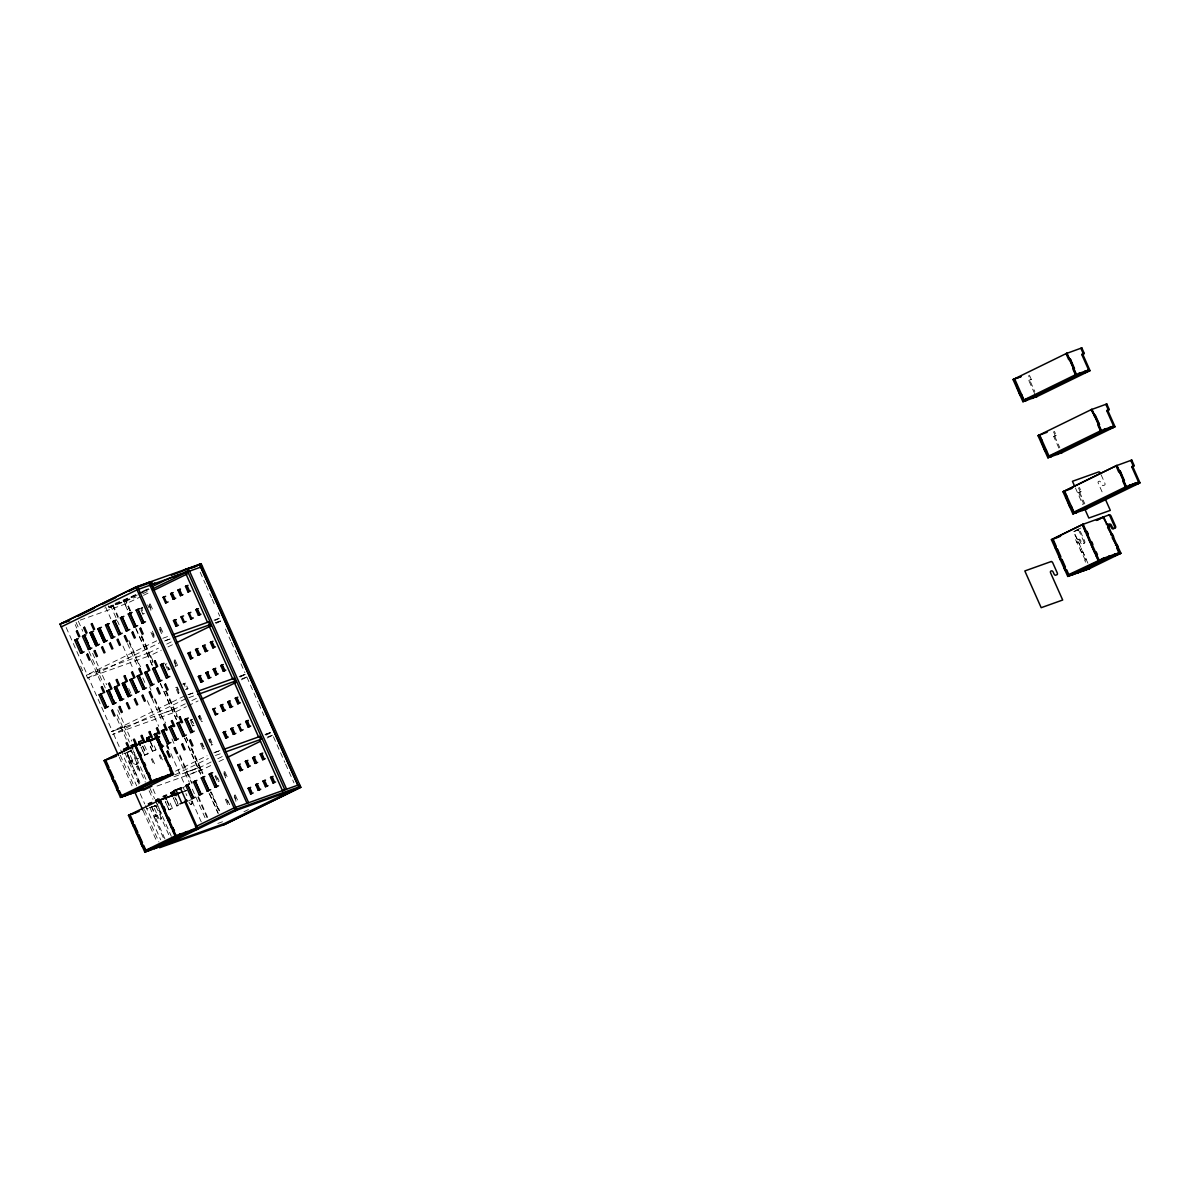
<?xml version="1.0" encoding="UTF-8"?>
<svg xmlns="http://www.w3.org/2000/svg" width="1200" height="1200" viewBox="0 0 1200 1200"><rect width="100%" height="100%" fill="white"/><g stroke="black" fill="none" stroke-linecap="round" stroke-linejoin="round"><path stroke-width="0.75" stroke-dasharray="5 3.75" d="M130.455 610.41L125.94 600.27L110.76 605.985L119.145 624.825M108.285 605.85L109.11 607.71L140.625 592.305M142.29 591.495L148.92 588.255M115.065 603.435L136.875 594.33M138.54 593.52L148.485 588.66M135.675 595.545L123.675 601.38L127.485 609.945M142.41 592.26L149.145 588.96M137.31 594.96L125.415 600.765L104.76 608.13M138.885 594.18L149.1 589.2M109.11 607.71L136.05 597.015M142.68 593.775L149.325 590.52M141.81 596.145L126.66 603.555L80.175 620.13M143.49 595.335L150.225 592.035M150.18 603.87L149.265 604.32L151.755 609.915L152.67 609.465L150.18 603.87L148.545 604.455L151.035 610.05L150.12 610.5L152.67 609.465M140.985 609.855L142.845 614.055L143.76 613.605L141.27 608.01M160.545 627.18L159.63 627.615L162.12 633.21L163.035 632.76L160.545 627.18L158.91 627.75L161.4 633.345L163.035 632.76M153.225 637.35L154.125 636.9L151.635 631.305L150.735 631.755L153.225 637.35L154.86 636.765M152.745 660.465L150.51 655.44L87.555 678.015L86.31 675.21L159.345 639.51M87.555 678.015L160.59 642.3M141.735 635.745L149.265 652.65L148.35 653.085L149.595 655.89L161.325 650.16M148.455 653.055L158.415 648.18M166.71 644.13L171.69 641.685M214.86 620.595L219.84 618.15M167.955 646.92L174.6 643.665M216.105 623.385L221.085 620.955M167.115 668.565L165.255 664.365L166.155 663.93L168.645 669.51L170.28 668.94M175.065 659.79L174.165 660.225L176.64 665.82L177.555 665.385L175.065 659.79L173.43 660.375L175.92 665.955M168.645 669.51L167.745 669.96L169.38 669.375L167.505 665.19M175.62 687.66L177.255 687.09L179.745 692.67L178.11 693.255L175.62 687.66L176.535 687.225L179.025 692.82L180.66 692.235M185.445 683.085L182.895 684.105L185.445 683.085L187.935 688.68L187.02 689.115L184.53 683.52M178.11 693.255L179.025 692.82M184.5 695.97L111.45 731.685L173.595 709.515M117.795 709.86L125.265 726.63L124.365 727.08L125.61 729.87L126.51 729.435L131.73 741.135M185.745 698.775L112.695 734.475L175.65 711.915L177.135 715.245M166.185 690.66L174.405 709.11L160.59 714.165L165.72 723.195M185.22 703.83L173.49 709.56L174.735 712.35L186.465 706.635M191.865 700.59L196.845 698.16M240 677.055L246.63 673.815L238.47 676.725M188.13 705.825L198.09 700.95M241.245 679.86L247.875 676.605L239.25 679.68M192.69 719.25L190.14 720.285L191.775 719.7M199.05 716.145L199.965 715.695L202.455 721.29L201.54 721.725L199.05 716.145L197.415 716.73M131.49 750.135L126.51 752.58L129.825 760.035L128.265 760.71L139.71 784.71M190.77 721.68L192.63 725.865L193.545 725.43L191.055 719.835M129.93 762.765A1.74 0.975 63.9 0 1 130.155 760.845L131.745 760.155A1.74 0.975 63.9 0 1 133.365 761.415L134.19 763.245A1.74 0.975 63.9 0 0 135.81 764.49L137.16 764.01A1.74 0.975 63.9 0 0 137.385 762.105L132.945 752.115A1.74 0.975 63.9 0 0 131.31 750.87L127.11 752.475M132.81 761.16L129.315 762.645L132.81 761.16L128.415 751.29M144.66 755.145L141 746.94L144.63 755.16L148.125 753.675L144.465 745.455M152.535 751.305L149.61 744.72L152.505 751.305L156 749.82L153.075 743.235M144.63 755.16L148.125 753.675M152.505 751.305L156 749.82M124.92 752.79L129.51 763.5L131.07 762.825L134.385 770.28L132.825 770.955L134.73 773.52M130.155 760.845L130.83 760.605A1.74 0.975 63.9 0 1 132.465 761.865L133.275 763.68A1.74 0.975 63.9 0 0 134.91 764.94L137.16 764.01M134.07 773.76L135.63 773.07L138.96 780.525L137.385 781.215L139.29 783.765M200.52 743.58L201.42 743.13L203.91 748.725L203.01 749.16L200.52 743.58L203.055 742.545M209.43 739.44L210.33 738.99L212.82 744.585L211.905 745.035L209.43 739.44L207.78 740.025M138.63 784.005L139.545 783.555M175.53 771.165L207.06 755.745M175.11 774.765L208.305 758.535M202.965 773.28L201.45 769.86L187.635 774.915L186.39 772.125L200.205 767.07L192.015 748.68M186.39 772.125L200.205 767.07M211.11 761.985L199.485 767.67L171.87 777.51M217.74 758.745L222.72 756.3M265.89 735.21L270.87 732.765M187.635 774.915L188.55 774.465L192.345 783.015M201.45 769.86L200.535 770.31L199.29 767.52M210.69 765.585L200.73 770.46L154.125 787.08M218.985 761.535L223.965 759.105M267.135 738L273.765 734.76L266.22 737.355M185.055 786.57L183.195 787.485L186.855 795.705M215.04 776.19L215.94 775.74L218.43 781.335L217.53 781.785L219.165 781.2L216.675 775.605L215.04 776.19L216.9 780.39M153.09 806.565L155.655 805.53A1.74 0.975 63.9 0 1 157.275 806.79L161.73 816.765A1.74 0.975 63.9 0 1 161.505 818.685L160.59 819.135A1.74 0.975 63.9 0 0 160.815 817.215M183.885 791.52L186.435 790.485L184.8 791.07M224.85 771.6L223.95 772.05L226.44 777.645L227.34 777.195L224.85 771.6L223.215 772.185L225.705 777.78L224.79 778.23L227.34 777.195M1034.67 393.69L1028.76 380.415L1029.66 379.98L1034.835 391.59M1029.435 375.195L1031.295 379.395L1030.395 379.83L1028.52 375.645M163.29 837.69L154.275 817.44A1.74 0.975 63.9 0 1 154.5 815.52L156.075 814.83A1.74 0.975 63.9 0 1 157.71 816.09L158.52 817.905A1.74 0.975 63.9 0 0 160.155 819.165M149.73 807.225L154.14 817.08L157.62 815.595L153.225 805.74M172.47 808.335L168.975 809.835L165.315 801.615L168.99 809.82L170.61 809.25L172.47 808.335L168.81 800.13M154.125 817.095L157.62 815.595M189.045 800.625L190.905 799.725M190.545 804.375L192.3 803.625A1.74 0.975 63.9 0 0 192.51 801.72L192.24 801.09M225.405 799.485L226.32 799.035L228.81 804.63L227.895 805.08L225.405 799.485L227.04 798.9L229.53 804.495L227.895 805.08M235.23 794.895L234.315 795.345L236.805 800.94L237.72 800.49L235.23 794.895L233.595 795.48L236.085 801.075L235.17 801.525L237.72 800.49M243.945 811.725L249 809.265M1058.895 448.125L1053.735 436.515L1056.27 435.48L1054.41 431.295M1053.735 436.515L1056.27 435.48M1083.87 504.225L1078.71 492.615L1081.245 491.58L1079.385 487.395M1078.71 492.615L1081.245 491.58M1076.475 530.175L1081.455 527.745M1078.785 529.125L1073.805 531.555L1077.12 539.01L1075.56 539.7L1077.465 542.25M1083.555 543.45L1084.47 543A1.74 0.975 63.9 0 0 1084.68 541.08L1080.24 531.105A1.74 0.975 63.9 0 0 1078.605 529.845L1077.705 530.295A1.74 0.975 63.9 0 1 1079.325 531.54L1083.78 541.53A1.74 0.975 63.9 0 1 1083.555 543.45L1082.205 543.93A1.74 0.975 63.9 0 1 1080.57 542.67L1079.76 540.84A1.74 0.975 63.9 0 0 1078.125 539.595L1077.45 539.835A1.74 0.975 63.9 0 0 1077.24 541.755M1077.45 539.835L1079.04 539.145A1.74 0.975 63.9 0 1 1080.675 540.405L1081.485 542.22A1.74 0.975 63.9 0 0 1083.12 543.48L1084.47 543M1076.805 542.49L1078.365 541.815L1081.695 549.27L1080.135 549.945L1082.025 552.51M1081.365 552.735L1082.94 552.06L1086.255 559.515L1084.695 560.19L1085.94 562.995M140.355 608.46L142.905 607.44L141.99 607.875L143.865 612.075M142.845 614.055L144.48 613.47M162.81 638.28L169.71 635.82M214.02 620.13L220.47 617.82L218.22 612.765M165.435 640.575L170.955 638.61M215.835 622.605L221.01 620.76M164.52 641.025L170.97 638.715M215.265 622.92L220.11 621.195M86.31 675.21L149.265 652.65M165.255 664.365L166.89 663.78M175.005 666.405L177.555 665.385M1028.76 380.415L1031.295 379.395M185.385 689.7L187.935 688.68M187.95 694.74L197.4 691.38M188.415 694.695L194.88 692.4M239.16 676.59L245.625 674.295M188.97 697.62L198.645 694.17M125.265 726.63L112.365 731.235L88.47 677.565M199.965 715.695L198.33 716.28L200.82 721.875L202.455 721.29M192.63 725.865L194.265 725.295M123.825 753.645L125.475 753.06M129.825 760.035L125.85 752.805M138.69 758.28L137.055 758.865L134.13 752.295M210.33 738.99L208.695 739.575L210.57 743.775M211.185 745.17L212.82 744.585M203.01 749.16L204.645 748.59M215.13 752.205L219.975 750.48M265.875 734.115L270.72 732.39M213.84 752.895L220.74 750.435M264.975 734.55L272.52 731.955M215.475 755.445L221.985 753.225M150.72 807.3L155.655 805.53M146.52 808.905L148.17 808.32M149.805 807.735L151.455 807.15M154.5 815.52L155.175 815.28A1.74 0.975 63.9 0 1 156.81 816.525L157.62 818.355A1.74 0.975 63.9 0 0 159.24 819.615L161.505 818.685M192.3 803.625L190.95 804.12A1.74 0.975 63.9 0 1 190.56 804.12M217.815 823.425L224.265 821.115M1073.685 531.615L1076.055 530.88M1076.97 530.43L1078.605 529.845M1075.56 539.7L1086.585 562.755M1077.12 539.01L1073.16 531.795M1101.135 474.825L1104.84 483.135A1.74 0.975 63.9 0 1 1104.615 485.055L1103.265 485.535A1.74 0.975 63.9 0 1 1101.63 484.29L1100.82 482.46A1.74 0.975 63.9 0 0 1099.185 481.2L1098.51 481.44A1.74 0.975 63.9 0 0 1098.3 483.36L1103.55 495.18M1053.495 431.745L1055.37 435.93M1078.47 487.83L1080.345 492.03M1054.635 436.065L1059.81 447.675M1079.61 492.165L1084.785 503.775M1075.44 487.965L1082.865 504.675M1087.92 563.25L1078.14 541.305A1.74 0.975 63.9 0 1 1078.365 539.385M200.175 572.22L205.44 584.04M206.19 585.735L211.455 597.555M212.205 599.25L214.455 604.32M225.45 629.01L230.685 640.755M231.435 642.435L236.655 654.165M237.405 655.845L244.875 672.615M246.87 677.085L258.03 702.165M258.765 703.845L263.985 715.545M273.435 736.755L284.835 762.39M285.6 764.1L293.97 782.88M183.81 683.67L185.055 686.46M147.63 604.905L148.875 607.695M152.37 631.17L154.23 635.37M192.405 721.095L193.65 723.885M202.155 742.995L204.015 747.18M126.93 599.205L127.755 601.065M211.335 792.075L219.705 810.87M130.08 610.965L125.52 600.72L129.99 611.04M141.48 636.57L152.88 662.19M165.81 691.2L177.21 716.805M186.33 737.295L187.845 740.715M191.655 749.25L202.29 773.145M219.015 810.705L210.645 791.925L219.165 811.335M141.375 636.615L152.85 662.4M165.705 691.245L177.24 717.18M186.225 737.34L187.74 740.745M190.965 747.99L202.395 773.67M123.885 601.305L127.695 609.84M136.05 628.62L152.775 666.18M160.365 683.25L177.09 720.81M184.695 737.88L200.655 773.73M209.775 794.22L218.145 813M135.87 628.77L152.64 666.435M160.26 683.565L176.265 719.505M184.65 738.345L200.655 774.3M209.04 793.125L218.19 813.675M113.04 604.875L118.305 616.695M128.835 640.35L136.35 657.24L135.45 657.69L140.595 666.75M149.55 686.88L151.05 690.225M154.77 698.625L161.505 713.715M179.865 754.95L187.305 771.675M198.435 796.68L207.57 817.185M112.515 605.37L118.605 619.065M129.285 643.035L139.185 665.28M154.44 699.525L165.105 723.495M171.96 738.9L175.02 745.74M179.58 756.015L191.775 783.405M197.88 797.1L207.03 817.65M127.53 643.65L137.445 665.91M142.785 677.895L145.065 683.025M151.92 698.43L162.6 722.4M177.84 756.645L189.27 782.325M192.33 789.165L205.275 818.265M167.61 745.8L168.18 747.045A1.74 0.975 63.9 0 1 168.345 748.515M105.51 606.81L110.835 618.765M122.985 646.08L133.635 669.975M147.315 700.71L158.715 726.315M167.07 745.095L170.115 751.92M170.88 753.63L184.56 784.35M192.15 801.435L201.27 821.91M166.425 745.62L167.265 747.495A1.74 0.975 63.9 0 1 167.505 748.56M191.055 800.91L191.61 802.17A1.74 0.975 63.9 0 1 191.385 804.075M189.015 802.17L189.315 802.86A1.74 0.975 63.9 0 0 190.2 803.97M128.73 688.575L130.935 693.495M150.705 742.185L154.395 750.39M175.785 798.495L178.725 805.065L176.85 805.98L173.19 797.76L176.88 805.965L178.485 805.395L174.825 797.175M150.495 742.5L154.14 750.72M142.83 746.04L146.505 754.245M167.175 800.7L170.85 808.92M142.605 746.355L146.265 754.575M166.95 801.03L170.61 809.25M78.315 621.18L82.83 631.305M92.61 653.28L100.125 670.17L99.225 670.605L100.455 673.41L101.37 672.96L106.605 684.705M153.075 789.105L156.12 795.93M157.005 803.67L161.415 813.525M76.065 622.335L79.11 629.175M89.025 651.435L105.795 689.1M117.225 714.78L129.42 742.17M133.23 750.735L146.19 779.835M150 788.4L154.575 798.66M155.34 800.37L171.345 836.325M75.195 624.63L76.71 628.05M91.2 660.585L101.865 684.54M117.105 718.785L127.02 741.045M130.83 749.595L145.32 782.13M149.13 790.695L152.94 799.245M155.985 806.1L168.945 835.2M151.59 806.325L156 816.18M127.515 753.525L131.19 761.73M151.365 806.64L155.76 816.51M126.555 752.205L130.95 762.06M139.86 782.58L130.845 762.315A1.74 0.975 63.9 0 1 131.07 760.41M164.955 838.935L155.19 816.99A1.74 0.975 63.9 0 1 155.4 815.07M66.165 627.465L87.225 674.775M113.61 734.025L136.68 785.85M140.175 793.695L144.735 803.955M145.5 805.665L160.71 839.82M80.64 666.195L82.92 671.31M120.33 755.325L134.04 786.15M144.48 809.595L158.925 842.025M119.28 757.26L132.405 786.735M143.085 810.705L156.795 841.515M185.535 790.935A1.74 0.975 63.9 0 1 186.03 790.95M154.74 805.98A1.74 0.975 63.9 0 1 156.375 807.225M136.47 762.54A1.74 0.975 63.9 0 1 136.26 764.46M130.485 751.29A1.74 0.975 63.9 0 1 132.03 752.565M137.43 765.96L136.515 766.395L139.005 771.99L139.92 771.54L137.43 765.96M152.28 758.7L151.365 759.135L153.855 764.73L154.77 764.295L152.28 758.7M160.155 754.845L159.24 755.295L161.73 760.875L162.645 760.44L160.155 754.845"/><path stroke-width="1.5" d="M118.53 755.55L60 624.09L135.765 587.055L201.285 563.685L194.445 567.015M61.635 623.505L137.4 586.47L236.97 810.105L159.57 847.74L225.09 824.37L300.855 787.32L201.18 563.73M77.58 616.365L94.17 608.25M102.465 604.2L115.74 597.705M129 591.225L135.645 587.985M61.245 626.895L137.01 589.845L202.425 566.52M150.135 585.63L155.115 583.2L150.03 585.015M152.235 586.635L170.49 577.71L187.425 571.665M191.235 568.38L199.65 564.27L299.22 787.905L223.455 824.94M152.64 588.9L185.805 572.685M153.6 590.385L187.275 573.93M74.775 640.155L76.41 639.57L82.26 652.725L80.625 653.31L74.775 640.155L78.27 638.67M82.515 636.375L84.15 635.79L90.015 648.93L88.38 649.515L82.515 636.375L86.01 634.875M91.98 631.755L90.09 632.67L95.955 645.81L97.59 645.225L91.725 632.085L90.09 632.67L95.97 645.81L97.83 644.895L91.95 631.755L93.585 631.17M99.855 627.9L97.98 628.815L103.83 641.97L105.465 641.385L99.615 628.23L97.98 628.815L103.845 641.955L107.325 640.47M105.555 625.11L109.035 623.625L105.555 625.11L111.42 638.25L113.04 637.68L107.19 624.525M112.83 621.555L114.465 620.97L120.315 634.125L118.68 634.71L112.83 621.555L116.31 620.07M120.405 617.85L122.04 617.265L127.89 630.42L126.255 631.005L120.405 617.85L123.885 616.365M128.28 613.995L131.775 612.51L128.28 613.995L134.16 627.135L135.765 626.565L129.915 613.41M142.035 623.295L136.155 610.14L139.65 608.655M163.08 597.345L163.995 596.91L166.485 602.49L165.57 602.94L163.08 597.345L165.63 596.325M172.92 594.465L174.78 598.65L173.145 599.235L170.655 593.64L171.57 593.205L174.06 598.785L175.695 598.215M182.97 594.66L180.42 595.68L177.93 590.085L180.48 589.065M190.545 590.955L187.995 591.975L185.505 586.38L188.055 585.36M173.145 599.235L174.06 598.785M180.42 595.68L181.335 595.23L178.845 589.65M187.995 591.975L188.91 591.54L186.42 585.945M80.625 653.31L84.12 651.81M88.38 649.515L91.86 648.03M111.405 638.265L114.9 636.765M118.68 634.71L122.175 633.21M126.255 631.005L129.75 629.505M134.13 627.15L137.625 625.65M145.5 621.81L142.02 623.295L143.655 622.71L137.79 609.57L136.155 610.14M173.46 620.64L175.995 619.62L173.46 620.64L175.95 626.235L178.485 625.215M181.035 616.935L181.95 616.5L184.44 622.095L183.525 622.53L181.035 616.935L183.585 615.915M192.435 618.39L190.8 618.975L188.31 613.38L189.21 612.945L191.7 618.525L193.335 617.955M200.925 614.25L198.375 615.27L195.885 609.675L198.435 608.655M175.95 626.235L176.85 625.785L174.36 620.205M190.8 618.975L191.7 618.525M198.375 615.27L199.275 614.835L196.8 609.24M176.265 642.855L211.125 625.815M99.12 694.83L100.755 694.245L106.605 707.4L104.97 707.97L99.12 694.83L102.615 693.33M106.86 691.035L108.495 690.465L114.345 703.605L112.71 704.19L106.86 691.035L110.355 689.55M116.31 686.43L114.435 687.345L120.285 700.485L121.92 699.9L116.07 686.76L114.435 687.345L120.315 700.485L122.175 699.57L116.295 686.43L117.93 685.845M124.2 682.575L122.31 683.49L128.175 696.63L129.81 696.045L123.945 682.905L122.31 683.49L128.19 696.63L130.05 695.715L124.17 682.575L125.805 681.99L123.945 682.905M129.885 679.785L131.535 679.2L137.385 692.355L135.75 692.925L129.885 679.785L133.38 678.285M137.16 676.23L138.795 675.645L144.66 688.8L143.025 689.37L137.16 676.23L139.05 675.315M144.735 672.525L146.37 671.94L152.235 685.095L150.6 685.665L144.735 672.525L148.23 671.025M152.625 668.67L154.26 668.085L160.11 681.24L158.475 681.825L152.625 668.67L156.12 667.185M160.5 664.815L162.135 664.23L167.985 677.385L166.35 677.97L160.5 664.815L163.995 663.33M192.105 658.26L190.47 658.845L187.98 653.265L188.895 652.815L191.37 658.41L193.005 657.825M197.82 650.37L199.68 654.57L198.045 655.14L195.555 649.56L196.47 649.11L198.96 654.705L200.595 654.12M207.855 650.565L205.32 651.585L202.83 646.005L205.38 644.97M210.405 642.3L211.32 641.85L213.81 647.445L212.895 647.88L210.405 642.3L212.955 641.265M190.47 658.845L191.37 658.41M198.045 655.14L198.96 654.705M205.32 651.585L206.22 651.15L203.73 645.555M104.97 707.97L108.465 706.485M112.71 704.19L116.205 702.705M135.75 692.925L139.245 691.44M143.025 689.37L146.505 687.885M150.6 685.665L154.095 684.18M158.475 681.825L160.35 680.91L154.485 667.77M166.35 677.97L169.845 676.47M203.385 681.12L200.835 682.14L198.345 676.56L200.895 675.525M205.92 672.855L206.835 672.405L209.325 678L208.41 678.435L205.92 672.855L208.47 671.82M217.32 674.31L215.685 674.88L213.195 669.3L214.11 668.85L216.6 674.445L218.235 673.86M225.81 670.155L223.26 671.19L220.77 665.595L223.32 664.56M200.835 682.14L201.75 681.705L199.26 676.11M215.685 674.88L216.6 674.445M223.26 671.19L224.175 670.74L221.685 665.145M201.405 699.33L236.265 682.29M132.69 748.995L131.205 745.71L134.7 744.225M150.15 736.665L146.655 738.165L148.125 741.45L146.685 738.15L148.29 737.58L149.76 740.865M149.745 741.21L156.39 737.97L159.705 745.425L154.23 734.46L156.105 733.545L161.97 746.685L163.575 746.115M161.505 730.905L163.14 730.32L168.99 743.46L167.355 744.045L161.505 730.905L165 729.405M174.96 740.34L169.08 727.2L170.955 726.285M176.97 723.345L178.605 722.76L184.455 735.915L182.82 736.485L176.97 723.345L180.45 721.86M184.845 719.49L186.48 718.905L192.33 732.06L190.695 732.645L184.845 719.49L188.34 718.005M169.08 727.2L172.575 725.7L170.94 726.285L176.82 739.425L178.425 738.855M164.265 755.67L160.29 748.455L161.865 747.78L159.96 745.215L173.655 774.27L141.96 789.765L120.465 797.43L104.1 760.68L136.815 744.69L134.325 739.11L133.425 739.545L135.915 745.14M216.99 714.18L215.355 714.765L212.865 709.17L213.78 708.72L216.27 714.315L217.905 713.73M224.565 710.475L222.93 711.06L220.455 705.465L221.355 705.015L223.845 710.61L225.48 710.025M232.755 706.47L230.205 707.505L227.715 701.91L230.265 700.875M235.29 698.205L236.205 697.755L238.695 703.35L237.78 703.8L235.29 698.205L237.84 697.185M150.75 740.64L155.73 738.195M215.355 714.765L216.27 714.315M222.93 711.06L223.845 710.61M230.205 707.505L231.12 707.055L228.63 701.46M141.015 755.205L139.455 755.88L141.015 755.205L139.77 752.415L138.21 753.09L135.54 745.395L105.66 760.005L108.975 767.46L107.415 768.135L109.32 770.7L110.22 770.265L113.55 777.72L111.975 778.395L113.22 781.185L114.795 780.51L118.11 787.965L116.55 788.64L117.795 791.445L119.355 790.755L122.025 796.755L151.905 782.145L148.575 776.385L150.15 775.71L148.245 773.145M159.045 745.65L160.62 744.975M160.095 747.6L161.97 746.685L156.09 733.545L157.725 732.96M167.355 744.045L169.245 743.13L163.365 729.99M176.82 739.425L174.945 740.34L176.58 739.755L170.715 726.615M182.82 736.485L186.315 735M190.695 732.645L194.19 731.145M148.905 772.92L147.33 773.595L144.015 766.14L145.575 765.465L144.33 762.66L142.77 763.335L140.1 755.655M163.62 755.91L165.18 755.235L166.425 758.025L164.865 758.7L168.84 765.93M228.27 737.025L225.735 738.06L223.245 732.465L225.795 731.43M234.945 733.77L233.31 734.355L230.82 728.76L231.735 728.31L234.225 733.905L235.86 733.32M243.12 729.765L240.585 730.8L238.095 725.205L240.63 724.17M245.67 721.5L248.22 720.48L245.67 721.5L248.16 727.095L250.71 726.06M168.18 766.155L169.74 765.48L170.985 768.27L169.425 768.945L172.095 774.945M225.735 738.06L226.635 737.61L224.145 732.015M233.31 734.355L234.225 733.905M240.585 730.8L241.485 730.35L238.995 724.755M248.16 727.095L249.075 726.645L246.585 721.05M120.87 795.87L150.75 781.26L172.245 773.595M120.465 797.43L152.16 781.935L135.795 745.185L158.805 736.98M135.465 790.785L136.38 790.35L136.875 791.46L135.96 791.91L135.465 790.785L170.595 774.405M163.905 776.85L156.39 780.555L155.895 779.43L156.81 778.995L157.305 780.105M143.565 790.185L151.875 786.135M227.295 757.47L260.49 741.24M1013.04 379.545L1066.95 353.19L1076.835 375.36L1022.925 401.715L1013.04 379.545L1021.305 376.605M176.19 795.69L174 790.755L181.98 787.665M157.425 799.47L155.55 800.385L157.185 799.8M165 795.765L163.125 796.68L166.605 795.195L164.97 795.78L166.455 799.05M174.495 791.34L171 792.825L172.47 796.125L171.015 792.825L172.635 792.255L174.105 795.54M178.59 789.12L180.45 788.205L186.315 801.36L184.455 802.275M185.85 785.565L189.345 784.08L185.85 785.565L191.73 798.72M193.425 781.875L195.06 781.29L200.91 794.43L199.275 795.015L193.425 781.875L196.92 780.375M201.3 778.02L202.935 777.435L208.8 790.575L207.165 791.16L201.3 778.02L204.795 776.52M209.19 774.165L210.825 773.58L216.675 786.735L215.04 787.32L209.19 774.165L212.67 772.68M1081.815 347.895L1080.9 348.33L1083.39 353.925L1084.305 353.475L1081.815 347.895L1066.035 353.64L1068.66 359.52L1070.235 358.845L1074.48 368.385L1072.905 369.06L1075.92 375.81L1090.05 370.65L1082.67 354.06L1081.755 354.51L1089.135 371.1M159.15 846.795L234.915 809.76L300.33 786.435L224.565 823.47L144.81 852.105L128.445 815.355L160.14 799.86L183.15 791.655M240.015 765.9L241.89 770.085L240.255 770.67L237.765 765.075L238.68 764.64L241.155 770.22L242.805 769.635M250.38 765.945L247.83 766.965L245.34 761.37L247.89 760.35M257.64 762.375L255.105 763.41L252.615 757.815L255.165 756.795M261.825 753.525L264.315 759.12L262.68 759.705L260.19 754.11L261.105 753.675L263.595 759.255L265.23 758.685M1023.87 401.265L1021.515 394.275L1019.91 394.965L1016.325 385.2L1017.27 384.735L1016.355 385.185M1068.66 359.52L1070.235 358.845L1073.82 368.625M133.32 822.135L131.76 822.81L133.32 822.135L130.005 814.68M164.115 807.09L162.555 807.765L164.115 807.09L165.36 809.88L163.8 810.555L165.36 809.88M240.255 770.67L241.155 770.22M247.83 766.965L248.745 766.515L246.255 760.935M255.105 763.41L256.005 762.96L253.53 757.38M262.68 759.705L263.595 759.255M134.565 824.925L133.005 825.615L134.565 824.925L137.88 832.38L136.32 833.07L138.225 835.62L139.125 835.185L142.455 842.64L140.88 843.315L142.125 846.105L143.7 845.43L146.37 851.43L176.25 836.82L172.92 831.06L174.48 830.385L172.59 827.82M179.85 803.91L187.845 800.82M195.195 797.235L191.7 798.72L193.335 798.135L187.485 784.995M199.275 795.015L202.77 793.53M207.165 791.16L210.645 789.675M215.04 787.32L218.535 785.82M169.92 820.125L168.36 820.815L169.92 820.125L168.675 817.335L167.115 818.01L164.445 810.33M1024.02 399.915L1076.07 374.46L1088.64 369.975L1036.545 395.445L1028.22 398.415M1025.865 399.375L1026.765 398.925L1027.26 400.05L1026.36 400.5L1025.865 399.375L1032.6 396.855L1033.095 397.965L1032.195 398.415L1031.7 397.29M1036.14 397.005L1090.05 370.65M248.13 788.37L249.045 787.935L251.535 793.515L250.62 793.965L248.13 788.37L250.68 787.35M257.97 785.49L259.83 789.675L258.195 790.26L255.705 784.665L256.62 784.23L259.11 789.81L260.745 789.24M268.02 785.685L265.47 786.705L262.98 781.11L265.53 780.09M275.595 781.98L273.045 783L270.555 777.405L273.105 776.385M173.235 827.58L171.675 828.27L169.005 820.575M258.195 790.26L259.11 789.81M265.47 786.705L266.385 786.255L263.895 780.675M273.045 783L273.96 782.565L271.47 776.97M145.215 850.545L175.095 835.935L196.59 828.27L166.71 842.88L156.36 846.57L156.855 847.695L155.94 848.13L155.445 847.02L150.36 848.715L150.855 849.825L147.81 849.735L148.32 850.86L149.22 850.41L148.725 849.3L147.81 849.735M195.36 826.83L234.09 807.9L299.505 784.575M144.81 852.105L176.505 836.61L160.14 799.86M1050.84 455.475L1051.335 456.585L1052.235 456.15L1051.74 455.025L1061.52 451.545L1062.03 452.655L1047.9 457.815L1038.015 435.645L1091.925 409.29L1101.81 431.46L1115.025 426.75L1107.645 410.16L1106.73 410.61L1114.11 427.185L1110.165 428.595L1109.67 427.485L1110.57 427.035L1111.08 428.16L1110.165 428.595M1106.79 403.98L1105.875 404.43L1108.365 410.025L1109.28 409.575L1106.79 403.98L1091.01 409.74L1094.295 415.38M1093.635 415.62L1095.21 414.93L1099.455 424.485L1098.54 424.92M1044.885 451.065L1046.49 450.375L1044.93 451.05L1041.3 441.285M1048.995 456L1101.045 430.56L1113.615 426.075M1047.9 457.815L1101.81 431.46M1061.52 451.545L1110.255 427.71M1061.115 453.105L1115.025 426.75M1076.715 511.125L1086.51 507.63L1087.005 508.755L1072.875 513.915L1062.99 491.73L1116.9 465.375L1126.785 487.56L1140 482.85L1132.62 466.26L1131.705 466.695L1139.085 483.285L1135.14 484.695L1134.645 483.585L1135.56 483.135L1136.055 484.245L1135.14 484.695M1131.765 460.08L1130.85 460.53L1133.34 466.125L1134.255 465.675L1131.765 460.08L1115.985 465.825L1118.61 471.72L1120.185 471.03L1124.43 480.57L1122.855 481.26L1125.87 488.01L1129.305 486.78L1128.81 485.655L1126.02 486.66L1073.97 512.1M1066.56 497.16L1065.615 497.625L1067.22 496.935L1063.905 491.295M1118.61 471.72L1120.185 471.03L1123.77 480.81M1135.56 483.135L1128.81 485.655L1138.59 482.175M1072.875 513.915L1129.305 486.78M1125.87 488.01L1126.785 487.56M1086.51 507.63L1136.91 482.985M1086.09 509.19L1140 482.85M1120.965 553.26L1089.255 568.755L1067.76 576.42L1051.395 539.67L1083.105 524.175L1099.455 560.925L1120.965 553.26L1107.27 524.205L1109.16 526.755L1107.6 527.445L1111.575 534.66M1096.395 520.44L1103.04 517.185L1107.015 524.415L1103.685 516.96L1097.055 520.2M1109.4 514.8L1082.19 524.625L1098.555 561.375L1120.05 553.71L1108.02 526.695A1.74 0.975 63.9 0 1 1108.245 524.79L1108.92 524.535A1.74 0.975 63.9 0 1 1110.555 525.795L1111.365 527.625A1.74 0.975 63.9 0 0 1113 528.87L1115.25 527.94A1.74 0.975 63.9 0 0 1115.475 526.035L1111.035 516.045A1.74 0.975 63.9 0 0 1109.4 514.8L1108.485 515.25A1.74 0.975 63.9 0 1 1110.12 516.495L1114.56 526.485A1.74 0.975 63.9 0 1 1114.35 528.39M1088.31 534.195L1086.75 534.87L1088.31 534.195L1087.065 531.405L1085.505 532.08L1082.85 524.385L1052.97 538.995L1056.285 546.45L1054.725 547.125L1056.615 549.69L1057.53 549.24L1060.845 556.695L1059.285 557.385L1060.53 560.175L1062.09 559.5L1065.405 566.955L1063.845 567.63L1065.09 570.42L1066.65 569.745L1069.32 575.745M1106.355 524.64L1107.915 523.965M1099.2 561.135L1095.885 555.375L1097.445 554.7L1096.2 551.895L1094.64 552.585L1091.31 545.13L1092.885 544.44L1091.64 541.65L1090.08 542.325L1087.41 534.645M1110.915 534.9L1112.475 534.21L1113.72 537.015L1112.16 537.69L1116.135 544.905M1115.475 545.145L1117.05 544.47L1118.295 547.26L1116.72 547.935L1119.39 553.935M1068.18 574.86L1104.105 557.97L1104.6 559.095L1103.7 559.545L1103.205 558.42L1104.105 557.97M1067.76 576.42L1099.455 560.925M1103.205 558.42L1110.105 555.84L1110.6 556.95M1077.675 571.47L1078.185 572.595L1077.27 573.03L1076.775 571.92L1089.675 567.195L1117.89 553.395M1109.7 557.4L1109.19 556.275L1110.105 555.84M1072.185 574.725L1071.27 575.175L1070.775 574.05M1109.19 556.275L1116.105 553.695L1116.6 554.82L1115.685 555.255L1115.19 554.145L1116.105 553.695M135.12 587.58L150.3 581.865L248.625 802.71M197.16 565.455L184.26 570.06L186.525 568.95L284.85 789.795L282.585 790.905L259.77 739.65L260.67 739.215L259.425 736.41L258.525 736.86L233.955 681.69L234.87 681.255L233.625 678.45L232.71 678.9L208.815 625.23L209.73 624.78L208.485 621.99L207.57 622.425L185.01 571.755M137.34 587.37L152.58 581.94M171.345 575.25L183.21 571.02M63.915 622.395L68.745 620.67M60 624.09L69.705 620.64M185.505 586.38L187.14 585.81L189.015 589.995M177.93 590.085L179.565 589.5L182.055 595.095M170.655 593.64L173.205 592.62M165.57 602.94L168.12 601.92M101.46 627.33L99.825 627.9L105.705 641.055M195.885 609.675L197.52 609.105M97.8 644.91L99.435 644.325M188.31 613.38L190.845 612.36M183.525 622.53L186.075 621.51M173.16 634.575L209.415 621.66M174.405 637.38L210.66 624.45M202.83 646.005L204.465 645.42M195.555 649.56L198.105 648.525M187.98 653.265L190.53 652.23L189.615 652.68L191.475 656.865M212.895 647.88L215.445 646.86M140.655 674.73L139.02 675.315L144.9 688.455M160.335 680.91L161.97 680.325M1082.67 354.06L1084.305 353.475M1081.755 354.51L1083.39 353.925M1020.555 376.74L1013.955 379.095L1016.61 384.975M130.02 695.73L131.655 695.145M122.145 699.585L123.78 699M220.77 665.595L222.405 665.01M213.195 669.3L215.745 668.265M198.345 676.56L199.98 675.975L202.47 681.57M208.41 678.435L210.96 677.415M198.3 691.05L234.555 678.12M197.82 694.47L235.8 680.925M1027.26 400.05L1024.515 401.025L1014.645 378.855M1022.925 401.715L1037.055 396.555L1036.545 395.445M227.715 701.91L229.35 701.325L231.225 705.525M220.455 705.465L222.99 704.43M212.865 709.17L215.415 708.135M237.78 703.8L240.33 702.765M154.23 734.46L155.865 733.875L158.07 738.795M142.275 740.52L138.78 742.005L140.235 745.305L138.795 742.005L140.415 741.42M131.205 745.71L132.84 745.125M159.54 736.845L134.895 745.635L151.245 782.385L173.655 774.27M104.1 760.68L113.955 757.17M114.87 756.72L116.52 756.135M162.525 745.11L161.85 745.35A1.74 0.975 63.9 0 0 161.64 747.27M169.215 743.145L170.85 742.56M1106.73 410.61L1109.28 409.575M1094.55 415.17L1099.44 424.485L1097.895 425.16L1100.895 431.91L1105.245 430.23L1104.75 429.12L1103.835 429.57L1104.33 430.68L1101.54 431.685L1091.67 409.5M1038.015 435.645L1047.18 432.255M110.22 770.265L109.32 770.7M238.095 725.205L239.73 724.62M230.82 728.76L233.37 727.74M223.245 732.465L224.88 731.88M1041.33 441.27L1042.245 440.835L1038.93 435.195M224.19 749.205L260.445 736.275M1052.235 456.15L1049.49 457.125L1039.62 434.94M225.435 751.995L261.69 739.065M127.47 793.515L130.38 792.48L130.875 793.605L129.975 794.04L129.465 792.93L131.1 792.345L131.61 793.47L132.51 793.02L132.015 791.895L136.38 790.35M260.19 754.11L262.74 753.09M252.615 757.815L254.25 757.23L256.11 761.43M245.34 761.37L246.975 760.785L248.85 764.985M237.765 765.075L240.315 764.055M174 790.755L180.135 788.58M159.03 798.9L157.395 799.485L158.88 802.755M151.755 802.455L148.275 803.94L149.91 803.355M178.95 793.275L159.225 800.31L175.59 837.06L198 828.945L185.97 801.93A1.74 0.975 63.9 0 1 186.195 800.025L186.615 799.875M135.93 812.565L129.345 814.92L145.71 851.67M137.565 811.98L139.215 811.395M128.445 815.355L133.365 813.6M135.015 813.015L136.665 812.43M1131.705 466.695L1134.255 465.675M1062.99 491.73L1072.155 488.34M270.555 777.405L272.19 776.835L274.065 781.02M262.98 781.11L264.615 780.525M255.705 784.665L258.255 783.645M250.62 793.965L253.17 792.945M138.225 835.62L139.125 835.185M300.855 787.32L235.335 810.69L135.765 587.055M1051.395 539.67L1057.98 537.33M1058.88 536.88L1060.53 536.295M1056.615 549.69L1057.53 549.24M1115.19 554.145L1119.555 552.585M1080.27 374.145L1079.76 373.02L1078.86 373.47L1079.355 374.58L1076.565 375.585L1066.695 353.4M1129.725 485.22L1130.22 486.33M1126.515 487.77L1116.645 465.6L1064.595 491.04L1074.465 513.225L1077.21 512.235L1076.31 512.685L1075.815 511.575M1105.065 498.555L1110.315 510.375L1088.82 518.04L1085.1 509.685M1114.47 554.28L1114.965 555.405L1114.05 555.84L1113.555 554.73M1108.47 556.425L1108.965 557.535M1107.555 556.86L1108.065 557.985M1074.69 486.3L1072.455 481.29L1098.765 471.9A1.74 0.975 63.9 0 1 1100.385 473.16M1057.575 452.94L1058.07 454.065L1057.17 454.515L1056.675 453.39M1102.47 558.555L1102.965 559.68L1102.065 560.115L1101.57 559.005M1045.8 450.615L1048.845 457.35M1073.82 513.45L1071.465 506.475L1069.86 507.165L1066.275 497.385M1089.42 566.625L1090.17 568.32L1068.675 575.985L1052.31 539.235M1088.505 567.075L1089.255 568.755M1085.31 568.755L1085.805 569.865L1084.905 570.315L1084.41 569.19M1079.31 570.885L1079.82 572.01L1078.905 572.445L1078.41 571.335M199.44 564.345L297.765 785.19M188.28 568.32L286.605 789.165M198.135 610.5L200.01 614.685M212.655 643.11L213.9 645.9M223.035 666.405L224.895 670.605M237.555 699.015L239.415 703.215M247.305 720.915L249.795 726.51M205.08 646.815L206.955 651M214.83 668.715L216.705 672.9M265.245 781.935L267.105 786.12M207.555 672.27L209.43 676.455M222.09 704.88L223.95 709.08M233.07 729.57L234.315 732.375M175.095 620.055L176.955 624.255M225.495 733.275L227.37 737.475M249.765 787.785L251.64 791.985M148.665 582.45L246.99 803.295M138.015 609.24L143.895 622.38M162.36 663.915L168.24 677.055M186.705 718.59L192.57 731.73M211.035 773.25L216.915 786.39M130.14 613.095L136.005 626.235M178.815 722.43L184.695 735.57M203.16 777.105L209.04 790.245M122.25 616.95L128.13 630.09M146.595 671.61L152.475 684.75M195.285 780.96L201.165 794.1M114.675 620.64L120.555 633.795M187.71 784.665L193.575 797.805M172.755 774.72L160.725 747.705A1.74 0.975 63.9 0 1 160.95 745.8L161.625 745.56A1.74 0.975 63.9 0 1 162.12 745.575M197.085 829.395L185.07 802.38A1.74 0.975 63.9 0 1 184.86 801.03M175.86 789.855L181.71 802.995M167.16 775.29L167.655 776.415L166.755 776.85L166.26 775.74M191.505 829.965L192 831.09L191.1 831.525L190.59 830.415M148.515 737.25L150 740.535M172.86 791.925L174.345 795.21M187.65 832.635L187.14 831.525L186.24 831.96L186.735 833.085M161.175 777.435L161.67 778.545L160.755 778.995L160.26 777.87M185.505 832.11L186.015 833.22L185.1 833.67L184.605 832.545M164.76 796.095L166.215 799.38M155.175 779.565L155.67 780.69L154.755 781.14L154.26 780.015M179.52 834.24L180.015 835.365L179.1 835.8L178.605 834.69M159.885 800.07L163.2 807.525M84.33 634.695L88.095 643.14M108.84 689.73L111.825 696.45M113.325 699.795L114.81 703.155M157.65 799.35L159.165 802.77M84.375 635.46L90.255 648.6M108.72 690.135L114.6 703.275M129.54 748.245L127.05 742.665L126.15 743.1L128.64 748.695M76.635 639.24L82.515 652.395M100.98 693.915L106.845 707.055M142.125 787.635L142.875 789.33L121.365 796.995L105.015 760.245M166.455 842.31L167.205 844.005M141.21 788.085L141.96 789.765M165.555 842.76L166.305 844.44M138.015 789.765L138.51 790.875L137.595 791.325L137.1 790.2M162.345 844.44L162.855 845.55L161.94 846L161.445 844.875M134.49 791.4L142.845 810.18M154.725 847.155L155.22 848.28L154.305 848.715L153.81 847.605M124.38 794.625L124.875 795.735L123.975 796.185L123.48 795.06M132.42 822.585L133.665 825.375M1108.935 526.245A1.74 0.975 63.9 0 1 1109.16 524.34L1109.835 524.1A1.74 0.975 63.9 0 1 1111.455 525.345L1112.28 527.175A1.74 0.975 63.9 0 0 1113.9 528.435M77.265 630.84L76.365 631.29L78.855 636.87L79.755 636.435L77.265 630.84M84.54 627.285L83.64 627.735L86.13 633.315L87.03 632.88L84.54 627.285M92.115 623.58L91.215 624.03L93.705 629.61L94.605 629.175L92.115 623.58M87.645 654.135L86.73 654.585L89.22 660.165L90.135 659.73L87.645 654.135M94.92 650.58L94.005 651.03L96.495 656.61L97.41 656.175L94.92 650.58M102.495 646.875L101.58 647.325L104.07 652.92L104.985 652.47L102.495 646.875M110.37 643.02L109.455 643.47L111.945 649.065L112.86 648.615L110.37 643.02M117.945 639.315L117.045 639.765L119.52 645.36L120.435 644.91L117.945 639.315M125.22 635.76L124.305 636.21L126.795 641.805L127.71 641.355L125.22 635.76M132.795 632.055L131.88 632.505L134.37 638.1L135.285 637.65L132.795 632.055M140.67 628.215L139.77 628.65L142.26 634.245L143.16 633.795L140.67 628.215M102.165 686.745L101.25 687.195L103.74 692.79L104.655 692.34L102.165 686.745M109.44 683.19L108.525 683.64L111.015 689.235L111.93 688.785L109.44 683.19M117.015 679.485L116.1 679.935L118.59 685.53L119.505 685.08L117.015 679.485M124.89 675.645L123.975 676.08L126.465 681.675L127.38 681.225L124.89 675.645M132.465 671.94L131.565 672.375L134.055 677.97L134.955 677.52L132.465 671.94M139.74 668.385L138.825 668.82L141.315 674.415L142.23 673.965L139.74 668.385M147.315 664.68L146.415 665.115L148.89 670.71L149.805 670.26L147.315 664.68M155.19 660.825L154.29 661.275L156.78 666.855L157.68 666.42L155.19 660.825M112.53 710.04L111.63 710.49L114.12 716.085L115.02 715.635L112.53 710.04M119.805 706.485L118.905 706.935L121.38 712.53L122.295 712.08L119.805 706.485M127.38 702.78L126.48 703.23L128.97 708.825L129.87 708.375L127.38 702.78M135.27 698.94L134.355 699.375L136.845 704.97L137.745 704.52L135.27 698.94M142.845 695.235L141.93 695.67L144.42 701.265L145.335 700.815L142.845 695.235M150.12 691.68L149.205 692.115L151.695 697.71L152.595 697.26L150.12 691.68M157.695 687.975L156.78 688.41L159.27 694.005L160.185 693.57L157.695 687.975M165.57 684.12L164.655 684.57L167.145 690.15L168.06 689.715L165.57 684.12M141.9 735.405L141 735.84L143.49 741.435L144.39 740.985L141.9 735.405M149.79 731.55L148.875 732L151.365 737.58L152.28 737.145L149.79 731.55M157.365 727.845L156.45 728.295L158.94 733.875L159.855 733.44L157.365 727.845M164.64 724.29L163.725 724.74L166.215 730.32L167.13 729.885L164.64 724.29M172.215 720.585L171.3 721.035L173.79 726.615L174.705 726.18L172.215 720.585M180.09 716.73L179.175 717.18L181.665 722.775L182.58 722.325L180.09 716.73M125.34 748.59L123.465 749.505L126.945 748.005L125.31 748.59M167.73 751.14L166.83 751.59L169.305 757.17L170.22 756.735L167.73 751.14M175.005 747.585L174.09 748.035L176.58 753.615L177.495 753.18L175.005 747.585M182.58 743.88L181.68 744.33L184.155 749.91L185.07 749.475L182.58 743.88M190.455 740.025L189.555 740.475L192.045 746.07L192.945 745.62L190.455 740.025M126.015 794.04L125.115 794.49L125.61 795.6L126.51 795.165L126.015 794.04M162.81 776.85L161.895 777.3L162.39 778.41L163.305 777.975L162.81 776.85M168.795 774.705L167.895 775.155L168.39 776.28L169.305 775.83L168.795 774.705M1085.595 370.935L1084.695 371.385L1085.19 372.51L1086.105 372.06L1085.595 370.935M181.155 833.655L180.24 834.105L180.735 835.23L181.65 834.78L181.155 833.655M160.71 845.025L159.81 845.46L160.305 846.585L161.22 846.135L160.71 845.025M193.14 829.38L192.225 829.83L192.735 830.94L193.635 830.505L193.14 829.38M1082.55 509.04L1081.65 509.49L1082.145 510.6L1083.045 510.165L1082.55 509.04M1073.325 573.03L1072.41 573.465L1072.905 574.59L1073.82 574.14L1073.325 573.03M1083.675 569.34L1082.76 569.775L1083.27 570.9L1084.17 570.45L1083.675 569.34M1051.125 561.555L1024.83 570.945L1041.18 607.695L1062.69 600.015L1050.66 573.015A1.74 0.975 63.9 0 1 1050.885 571.095L1051.56 570.855A1.74 0.975 63.9 0 1 1053.18 572.115L1054.005 573.93A1.74 0.975 63.9 0 0 1055.625 575.19L1056.975 574.71A1.74 0.975 63.9 0 0 1057.2 572.79L1052.76 562.815A1.74 0.975 63.9 0 0 1051.125 561.555M113.28 637.35L107.43 624.195L113.265 637.35M137.625 692.01L131.775 678.87L137.61 692.025"/></g></svg>
